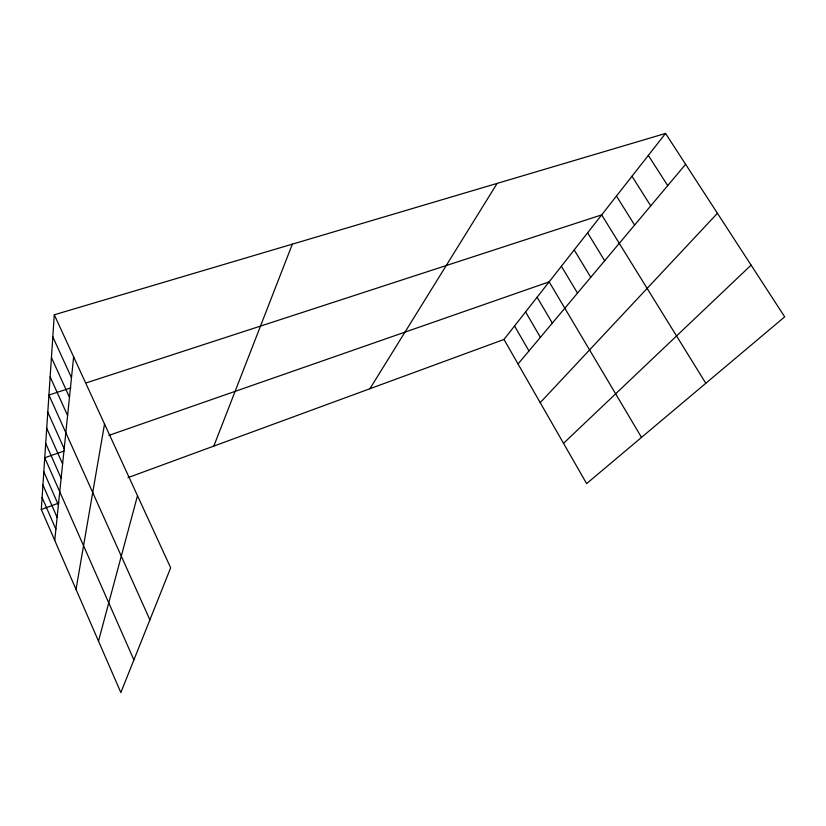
<?xml version="1.0" encoding="UTF-8"?>
<svg xmlns="http://www.w3.org/2000/svg" width="826" height="826" viewBox="0 0 826 826"><rect width="100%" height="100%" fill="white"/><g stroke="black" fill="none" stroke-linecap="round" stroke-linejoin="round"><path stroke-width="1.24" d="M54.289 314.778L170.672 567.823L120.854 692.57L41.3 509.477L54.289 314.778L665.56 133.43L784.7 316.854L586.625 483.613L503.984 339.455L665.56 133.43M54.743 540.41L73.638 356.842M76.023 589.392L104.53 424.027M98.501 641.11L137.508 495.714M213.831 446.081L292.352 244.145M369.914 388.726L497.138 183.393M518.036 363.967L685.611 164.302M540.214 402.654L717.433 213.284M563.528 443.325L751.102 265.136M41.3 509.477L58.822 503.034M127.999 477.624L503.984 339.455M64.015 451.037L44.749 457.759L133.905 659.902M108.898 435.385L549.156 281.852L641.513 437.408M70.84 387.9L48.93 395.045L149.898 619.841M86.668 382.748L601.679 214.884L705.807 383.274M648.327 155.402L667.707 185.633M631.983 176.248L650.733 205.86M616.454 196.041L634.605 225.075M587.606 232.818L604.684 260.727M574.194 249.927L590.766 277.299M561.391 266.251L577.498 293.116M537.106 297.226L552.326 323.1M525.584 311.918L540.4 337.328M514.557 325.981L528.97 350.936M52.812 336.874L71.48 377.74M51.439 357.534L69.477 397.254M50.149 376.883L67.598 415.53M47.794 412.122L64.17 448.776M46.721 428.219L62.611 463.944M45.709 443.397L61.134 478.244M43.819 471.749L58.388 504.934M42.931 484.996L57.108 517.396M42.095 497.551L55.889 529.208"/></g></svg>
